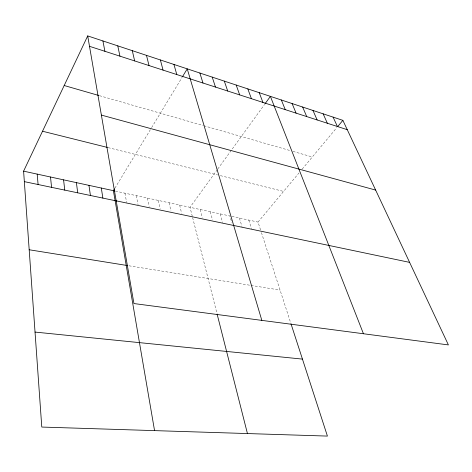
<?xml version="1.0" encoding="UTF-8"?>
<svg xmlns="http://www.w3.org/2000/svg" width="472" height="472" viewBox="0 0 472 472"><rect width="100%" height="100%" fill="white"/><g stroke="black" fill="none" stroke-linecap="round" stroke-linejoin="round"><path stroke-width="0.35" stroke-dasharray="2.36 1.77" d="M114.908 188.163L151.258 128.207M151.63 127.593L182.092 77.349M217.374 169.542L190.01 207.302L192.269 216.2M217.781 168.976L264.532 104.465M260.562 229.947L258.007 222.076L298.994 172.953M302.174 169.141L336.831 127.599M128.962 265.795L250.307 285.3M251.027 285.412L280.067 290.079M115.433 191.107L229.823 215.952L231.799 222.631M231.87 216.394L258.007 222.076M108.112 147.612L217.574 174.941M220.365 175.637L283.583 191.42M99.462 95.674L203.184 125.54M203.863 125.741L290.286 150.621M292.941 151.388L312.328 156.97M261.417 232.59L290.776 323.113M248.768 220.064L251.47 228.649M239.375 218.029L242.006 226.654M220.117 213.845L222.613 222.577M210.252 211.704L212.483 219.81M200.216 209.521L202.376 217.68M192.617 217.58L216.919 313.331M179.625 205.049L181.637 213.309M169.07 202.753L170.994 211.067M158.321 200.423L160.161 208.783M147.388 198.045L149.14 206.465M136.26 195.626L138.06 204.801M124.932 193.166L126.632 202.399"/><path stroke-width="0.71" d="M290.988 323.768L327.421 436.087L41.784 427.054L23.6 171.159L87.704 35.913L342.873 120.354L448.4 344.92L133.93 303.555L87.704 35.913M114.531 188.788L113.398 190.664L154.556 430.623M182.457 76.741L187.242 68.853L261.824 320.376M264.951 103.887L270.397 96.371L363.446 333.745M337.763 126.484L342.873 120.354M35.034 332.076L302.452 359.103M29.187 249.759L127.582 265.571M116.183 200.83L409.613 262.379M24.343 181.632L116.484 200.954M23.6 171.159L114.755 190.959M42.521 131.234L107.433 147.441M101.374 115.085L375.635 190.074M64.192 85.52L98.76 95.474M89.497 46.315L347.256 129.688M333.096 117.121L337.409 126.502M323.131 113.823L327.367 123.251M312.983 110.466L317.137 119.947M302.641 107.044L306.712 116.572M292.097 103.551L296.086 113.132M281.353 99.999L285.247 109.628M259.222 92.671L262.916 102.406M247.824 88.901L251.411 98.683M236.195 85.054L239.676 94.89M224.33 81.125L227.693 91.013M212.223 77.119L215.462 87.06M199.862 73.03L202.972 83.019M173.956 64.457L176.788 74.546M160.374 59.962L163.058 70.11M217.096 314.027L247.44 433.561M146.491 55.366L149.01 65.567M132.296 50.669L134.65 60.917M117.77 45.861L119.947 56.162M102.908 40.946L104.902 51.295M101.291 188.033L102.884 198.104M88.96 185.354L90.423 195.491M76.387 182.623L77.721 192.824M63.572 179.844L64.77 190.11M50.51 177.006L51.56 187.343M37.188 174.109L38.09 184.517"/></g></svg>
